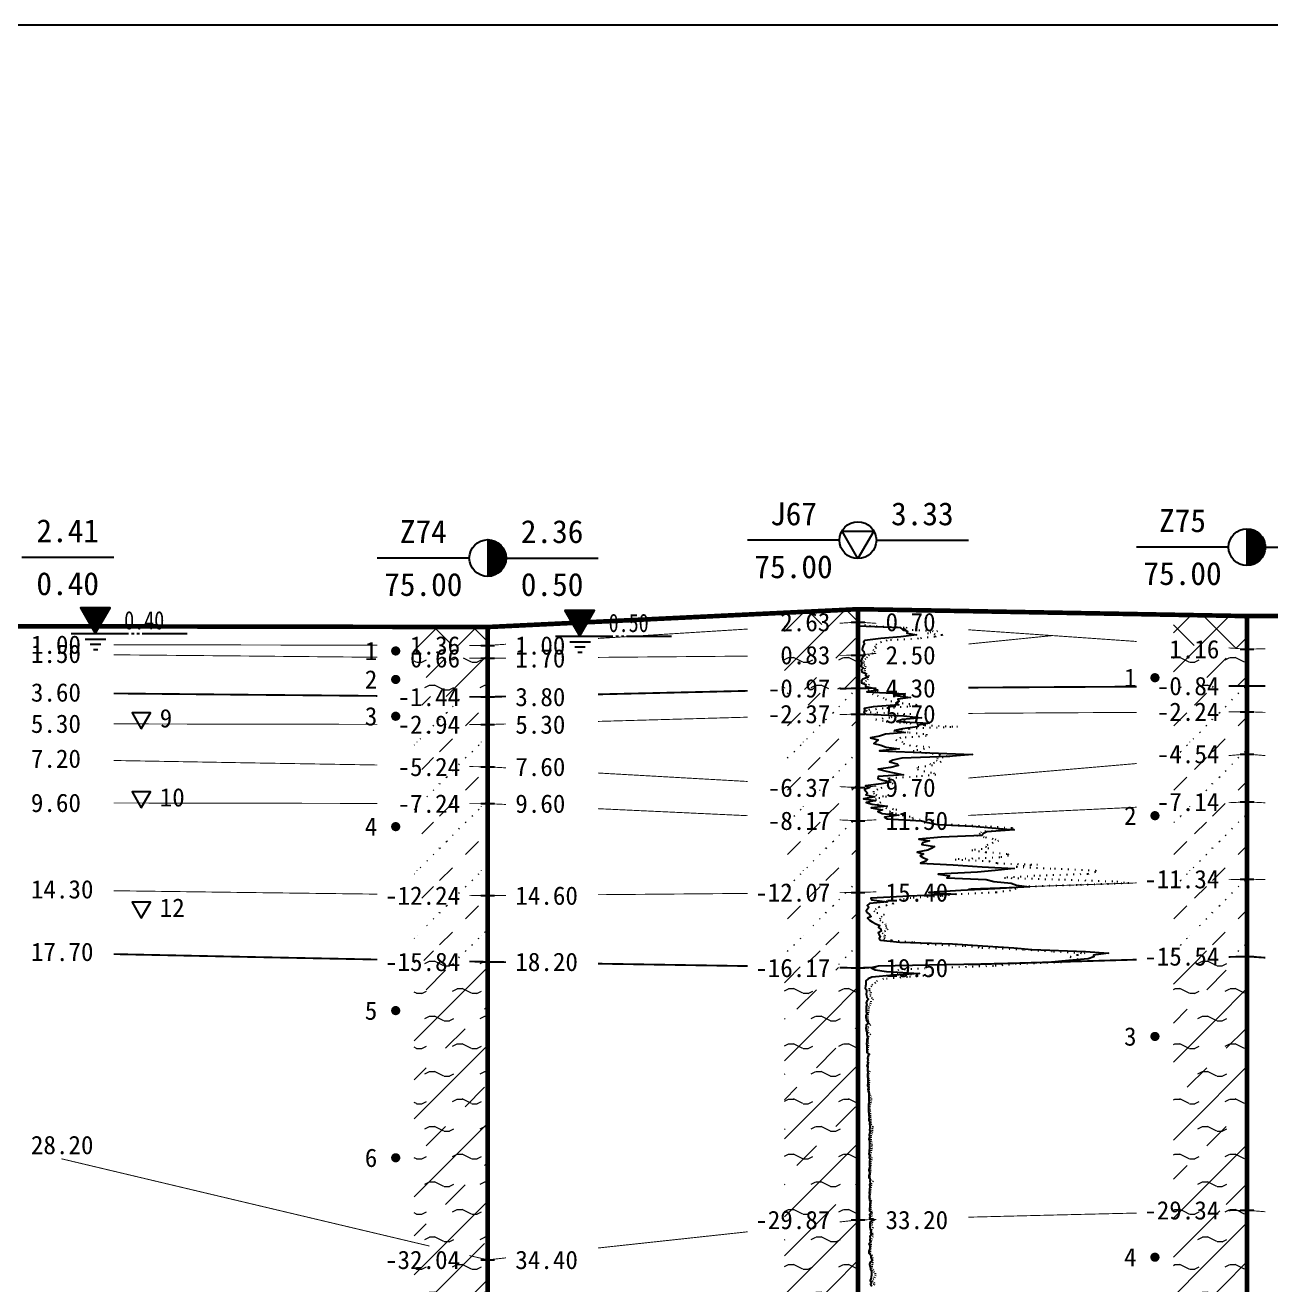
# Model space of a CAD drawing. Extents: x -37 to 3540, y -1485 to 297.
# Drawn here: x 1951.6 to 2087, y -448.9 to -312 of the extents above; entities that cross this region are included whole.
import ezdxf
from ezdxf.enums import TextEntityAlignment as Align

# ---------------------------------------------------------------- set-up
doc = ezdxf.new("R2010")
doc.units = 0
doc.linetypes.add('DOT', pattern=[6.35, 0, -6.35])
doc.layers.get('0').update_dxf_attribs({"linetype": 'CONTINUOUS'})
for name, color, linetype in [('CURVE', 200, 'CONTINUOUS'), ('FRAME', 7, 'CONTINUOUS'), ('HOLE', 41, 'CONTINUOUS'), ('SAMPLE', 1, 'CONTINUOUS'), ('STRATUM', 241, 'CONTINUOUS')]:
    doc.layers.add(name, color=color, linetype=linetype)
doc.layers.add('HATCH', color=7, linetype='CONTINUOUS', lineweight=13)
doc.styles.add('ST', font='')
doc.styles.get('ST').set_extended_font_data('SimSun')
pattern_1 = [(45, (1618.6395, -594), (-2.12132, 2.12132), [10, 0]), (135, (1618.6395, -594), (-2.12132, -2.12132), [10, 0])]
pattern_2 = [(45, (1618.6395, -594), (-4.24264, 4.24264), [10, 0]), (45, (1619.7005, -597.182), (-2.12132, 6.36396), [3, -3])]
pattern_3 = [(45, (1618.6395, -594), (-4.24264, 4.24264), [10, 0]), (45, (1619.7005, -597.182), (-2.12132, 6.36396), [3, -3]), (26.565, (1619.7136, -594.2536), (5.999823, 5.999812), [0.567, -12.849]), (0, (1619.1466, -594.2536), (0, 6), [0.567, -5.433]), (26.565, (1617.0582, -594), (5.999823, 5.999812), [0.567, -12.849]), (0, (1617.5653, -593.7464), (0, 6), [0.567, -5.433]), (153.435, (1619.1466, -594.2536), (-5.999818, -5e-06), [1.134, -12.2826]), (26.565, (1622.7136, -591.2536), (5.999823, 5.999812), [0.567, -12.849]), (0, (1622.1466, -591.2536), (0, 6), [0.567, -5.433]), (26.565, (1620.0582, -591), (5.999823, 5.999812), [0.567, -12.849]), (0, (1620.5653, -590.7464), (0, 6), [0.567, -5.433]), (153.435, (1622.1466, -591.2536), (-5.999818, -5e-06), [1.134, -12.2826])]
pattern_4 = [(45, (1618.6395, -594), (-7e-07, 6.99998), [1.97196, -7.927535]), (45, (1621.4523, -591.171), (-7e-07, 6.99998), [1.99367, -7.90583]), (45, (1623.707, -588.918), (-7e-07, 6.99998), [1.81361, -8.08588]), (26.56505, (1618.6395, -590.5), (7, 7), [0.0965, -15.55598]), (36.8699, (1619.3395, -589.8), (7, 7), [0.19775, -34.80225]), (315, (1622.1395, -587.024), (6.99998, 1e-06), [0.03305, -9.86644]), (26.56505, (1622.1395, -594), (7, 7), [0.14475, -15.50773]), (26.56505, (1622.8395, -593.3), (7, 7), [0.10528, -15.5472]), (90, (1623.1895, -592.95), (-7, -5e-07), [0.02877, -6.97123]), (26.56505, (1623.5395, -592.6), (7, 7), [0.09101, -31.21394]), (36.8699, (1624.2395, -591.9), (7, 7), [0.11069, -34.88931]), (45, (1624.9395, -591.2), (-2e-07, 6.99998), [0.10911, -9.79038]), (315, (1625.5536, -590.452), (6.99998, 1e-06), [0.03305, -9.86644]), (36.8699, (1620.0395, -589.1), (7, 7), [0.10224, -34.89776]), (53.1301, (1620.7395, -588.4), (13.9999998, 21), [0.13438, -34.86562]), (53.1301, (1621.4395, -587.7), (13.9999998, 21), [0.12625, -34.87375])]
pattern_5 = [(45, (1618.6395, -594), (-2.12132, 2.12132), [10, 0]), (26.565, (1619.7136, -594.2536), (5.999823, 5.999812), [0.567, -12.849]), (0, (1619.1466, -594.2536), (0, 6), [0.567, -5.433]), (26.565, (1617.0582, -594), (5.999823, 5.999812), [0.567, -12.849]), (0, (1617.5653, -593.7464), (0, 6), [0.567, -5.433]), (153.435, (1619.1466, -594.2536), (-5.999818, -5e-06), [1.134, -12.2826]), (26.565, (1622.7136, -591.2536), (5.999823, 5.999812), [0.567, -12.849]), (0, (1622.1466, -591.2536), (0, 6), [0.567, -5.433]), (26.565, (1620.0582, -591), (5.999823, 5.999812), [0.567, -12.849]), (0, (1620.5653, -590.7464), (0, 6), [0.567, -5.433]), (153.435, (1622.1466, -591.2536), (-5.999818, -5e-06), [1.134, -12.2826])]

# ---------------------------------------------------------------- blocks, each defined once
blk = doc.blocks.new('H_sam_hole')
blk.add_line((0, 2), (0, -2))
at = {"const_width": 2}
blk.add_lwpolyline([(0, -1, 0.414214), (1, 0, 0.414214), (0, 1, 1)], format="xyb", dxfattribs=at)
blk.add_circle((0, 0), 2)
blk = doc.blocks.new('H_cpt_hole')
for p, q in [((-1.73, 1), (1.73, 1)), ((0, -2), (-1.73, 1)), ((1.73, 1), (0, -2))]:
    blk.add_line(p, q)
blk.add_circle((0, 0), 2)
blk = doc.blocks.new('SampleSoilUndisturbed')
at = {"const_width": 0.5}
blk.add_lwpolyline([(-0.25, 0, 1), (0.25, 0, 1)], format="xyb", close=True, dxfattribs=at)
blk = doc.blocks.new('TrigonHollow')
blk.add_lwpolyline([(0, -1.15), (1, 0.58), (-1, 0.58)], close=True)
blk = doc.blocks.new('Gwl')
blk.add_lwpolyline([(0, 0, 0, 3.22, 0), (0, 2.79, 3.22, 3.22, 0)], format="xyseb")
blk.add_lwpolyline([(0, 0), (1.61, 2.79), (-1.61, 2.79)], close=True)
for points in [[(-2.63, 0), (3.61, 0)], [(3.93, 0), (4.21, 0)], [(4.53, 0), (4.8, 0)], [(5.09, 0), (9.99, 0)], [(-1.09, -0.61), (1.16, -0.61)], [(-0.54, -1.14), (0.61, -1.14)], [(-0.19, -1.74), (0.26, -1.74)]]:
    blk.add_lwpolyline(points)
at = {"style": 'ST', "width": 0.8}
blk.add_attdef('*GWL', (3.14, 0.45), '', height=2, dxfattribs=at)

msp = doc.modelspace()

# ---------------------------------------------------------------- hatches: boundary and pattern name
at = {"layer": 'HATCH'}
h = msp.add_hatch(dxfattribs=at)
h.set_pattern_fill('STT', color=50, style=0)
h.set_pattern_definition(pattern_1)
h.paths.add_polyline_path([(2042.12, -375.49), (2034.12, -375.88), (2034.12, -377.4), (2042.12, -376.89)])
h.paths.add_polyline_path([(2032.91, -378.38), (2039.6, -378.38), (2039.6, -375.45), (2032.91, -375.45)], flags=9)
h = msp.add_hatch(dxfattribs=at)
h.set_pattern_fill('FZNT', color=32, style=0)
h.set_pattern_definition(pattern_2)
h.paths.add_polyline_path([(2042.12, -376.89), (2034.12, -377.4), (2034.12, -380.56), (2042.12, -380.49)])
h.paths.add_polyline_path([(2032.91, -381.98), (2039.6, -381.98), (2039.6, -379.05), (2032.91, -379.05)], flags=9)
h.paths.add_polyline_path([(2032.91, -378.38), (2039.6, -378.38), (2039.6, -375.45), (2032.91, -375.45)], flags=9)
h = msp.add_hatch(dxfattribs=at)
h.set_pattern_fill('STT', color=50, style=0)
h.set_pattern_definition(pattern_1)
h.paths.add_polyline_path([(2084.4, -376.24), (2076.4, -376.09), (2076.4, -379.28), (2084.4, -379.84)])
h.paths.add_polyline_path([(2075.19, -381.32), (2081.89, -381.32), (2081.89, -378.39), (2075.19, -378.39)], flags=9)
h = msp.add_hatch(dxfattribs=at)
h.set_pattern_fill('STT', color=50, style=0)
h.set_pattern_definition(pattern_1)
h.paths.add_polyline_path([(2001.88, -377.43), (1993.88, -377.42), (1993.88, -379.42), (2001.88, -379.43)])
h.paths.add_polyline_path([(1992.67, -380.92), (1999.37, -380.92), (1999.37, -377.99), (1992.67, -377.99)], flags=9)
h = msp.add_hatch(dxfattribs=at)
h.set_pattern_fill('FZNT', color=32, style=0)
h.set_pattern_definition(pattern_2)
h.paths.add_polyline_path([(2001.88, -379.43), (1993.88, -379.42), (1993.88, -380.76), (2001.88, -380.83)])
h.paths.add_polyline_path([(1992.67, -382.32), (1999.37, -382.32), (1999.37, -379.39), (1992.67, -379.39)], flags=9)
h.paths.add_polyline_path([(1992.67, -380.92), (1999.37, -380.92), (1999.37, -377.99), (1992.67, -377.99)], flags=9)
h = msp.add_hatch(dxfattribs=at)
h.set_pattern_fill('YNFNT', color=251, style=0)
h.set_pattern_definition(pattern_3)
h.paths.add_polyline_path([(2042.12, -380.49), (2034.12, -380.56), (2034.12, -384.28), (2042.12, -384.09)])
h.paths.add_polyline_path([(2031.48, -385.58), (2039.6, -385.58), (2039.6, -382.65), (2031.48, -382.65)], flags=9)
h.paths.add_polyline_path([(2032.91, -381.98), (2039.6, -381.98), (2039.6, -379.05), (2032.91, -379.05)], flags=9)
h = msp.add_hatch(dxfattribs=at)
h.set_pattern_fill('YNFNT', color=251, style=0)
h.set_pattern_definition(pattern_3)
h.paths.add_polyline_path([(2084.4, -379.84), (2076.4, -379.28), (2076.4, -383.88), (2084.4, -383.84)])
h.paths.add_polyline_path([(2073.76, -385.32), (2081.89, -385.32), (2081.89, -382.39), (2073.76, -382.39)], flags=9)
h.paths.add_polyline_path([(2075.19, -381.32), (2081.89, -381.32), (2081.89, -378.39), (2075.19, -378.39)], flags=9)
h = msp.add_hatch(dxfattribs=at)
h.set_pattern_fill('YNFNT', color=251, style=0)
h.set_pattern_definition(pattern_3)
h.paths.add_polyline_path([(2001.88, -380.83), (1993.88, -380.76), (1993.88, -384.96), (2001.88, -385.03)])
h.paths.add_polyline_path([(1991.25, -386.52), (1999.37, -386.52), (1999.37, -383.6), (1991.25, -383.6)], flags=9)
h.paths.add_polyline_path([(1992.67, -382.32), (1999.37, -382.32), (1999.37, -379.39), (1992.67, -379.39)], flags=9)
h = msp.add_hatch(dxfattribs=at)
h.set_pattern_fill('SZFT', color=52, style=0)
h.set_pattern_definition(pattern_4)
h.paths.add_polyline_path([(2042.12, -384.09), (2034.12, -384.28), (2034.12, -387.12), (2042.12, -386.89)])
h.paths.add_polyline_path([(2031.48, -388.38), (2039.6, -388.38), (2039.6, -385.45), (2031.48, -385.45)], flags=9)
h.paths.add_polyline_path([(2031.48, -385.58), (2039.6, -385.58), (2039.6, -382.65), (2031.48, -382.65)], flags=9)
h = msp.add_hatch(dxfattribs=at)
h.set_pattern_fill('SZFT', color=52, style=0)
h.set_pattern_definition(pattern_4)
h.paths.add_polyline_path([(2084.4, -383.84), (2076.4, -383.88), (2076.4, -386.68), (2084.4, -386.64)])
h.paths.add_polyline_path([(2073.76, -388.12), (2081.88, -388.12), (2081.88, -385.22), (2073.76, -385.22)], flags=9)
h.paths.add_polyline_path([(2073.76, -385.32), (2081.89, -385.32), (2081.89, -382.39), (2073.76, -382.39)], flags=9)
h = msp.add_hatch(dxfattribs=at)
h.set_pattern_fill('SZFT', color=52, style=0)
h.set_pattern_definition(pattern_4)
h.paths.add_polyline_path([(2001.88, -385.03), (1993.88, -384.96), (1993.88, -388.02), (2001.88, -388.03)])
h.paths.add_polyline_path([(1991.24, -389.52), (1999.37, -389.52), (1999.37, -386.59), (1991.24, -386.59)], flags=9)
h.paths.add_polyline_path([(1991.25, -386.52), (1999.37, -386.52), (1999.37, -383.6), (1991.25, -383.6)], flags=9)
h = msp.add_hatch(dxfattribs=at)
h.set_pattern_fill('SZFT', color=52, style=0)
h.set_pattern_definition(pattern_4)
h.paths.add_polyline_path([(2042.12, -386.89), (2034.12, -387.12), (2034.12, -394.44), (2042.12, -394.89)])
h.paths.add_polyline_path([(2031.48, -396.38), (2039.6, -396.38), (2039.6, -393.45), (2031.48, -393.45)], flags=9)
h.paths.add_polyline_path([(2031.48, -388.38), (2039.6, -388.38), (2039.6, -385.45), (2031.48, -385.45)], flags=9)
h = msp.add_hatch(dxfattribs=at)
h.set_pattern_fill('SZFT', color=52, style=0)
h.set_pattern_definition(pattern_4)
h.paths.add_polyline_path([(2084.4, -386.64), (2076.4, -386.68), (2076.4, -391.93), (2084.4, -391.24)])
h.paths.add_polyline_path([(2073.76, -392.72), (2081.88, -392.72), (2081.88, -389.82), (2073.76, -389.82)], flags=9)
h.paths.add_polyline_path([(2073.76, -388.12), (2081.88, -388.12), (2081.88, -385.22), (2073.76, -385.22)], flags=9)
h = msp.add_hatch(dxfattribs=at)
h.set_pattern_fill('SZFT', color=52, style=0)
h.set_pattern_definition(pattern_4)
h.paths.add_polyline_path([(2001.88, -388.03), (1993.88, -388.02), (1993.88, -392.49), (2001.88, -392.63)])
h.paths.add_polyline_path([(1991.25, -394.11), (1999.37, -394.11), (1999.37, -391.21), (1991.25, -391.21)], flags=9)
h.paths.add_polyline_path([(1991.24, -389.52), (1999.37, -389.52), (1999.37, -386.59), (1991.24, -386.59)], flags=9)
h = msp.add_hatch(dxfattribs=at)
h.set_pattern_fill('SZFT', color=52, style=0)
h.set_pattern_definition(pattern_4)
h.paths.add_polyline_path([(2084.4, -391.24), (2076.4, -391.93), (2076.4, -396.82), (2084.4, -396.44)])
h.paths.add_polyline_path([(2073.76, -397.92), (2081.88, -397.92), (2081.88, -395.01), (2073.76, -395.01)], flags=9)
h.paths.add_polyline_path([(2073.76, -392.72), (2081.88, -392.72), (2081.88, -389.82), (2073.76, -389.82)], flags=9)
h = msp.add_hatch(dxfattribs=at)
h.set_pattern_fill('SZFT', color=52, style=0)
h.set_pattern_definition(pattern_4)
h.paths.add_polyline_path([(2001.88, -392.63), (1993.88, -392.49), (1993.88, -396.62), (2001.88, -396.63)])
h.paths.add_polyline_path([(1991.25, -398.11), (1999.37, -398.11), (1999.37, -395.21), (1991.25, -395.21)], flags=9)
h.paths.add_polyline_path([(1991.25, -394.11), (1999.37, -394.11), (1999.37, -391.21), (1991.25, -391.21)], flags=9)
h = msp.add_hatch(dxfattribs=at)
h.set_pattern_fill('SZFT', color=52, style=0)
h.set_pattern_definition(pattern_4)
h.paths.add_polyline_path([(2042.12, -394.89), (2034.12, -394.44), (2034.12, -398.12), (2042.12, -398.49)])
h.paths.add_polyline_path([(2031.48, -399.98), (2039.6, -399.98), (2039.6, -397.05), (2031.48, -397.05)], flags=9)
h.paths.add_polyline_path([(2031.48, -396.38), (2039.6, -396.38), (2039.6, -393.45), (2031.48, -393.45)], flags=9)
h = msp.add_hatch(dxfattribs=at)
h.set_pattern_fill('SZFT', color=52, style=0)
h.set_pattern_definition(pattern_4)
h.paths.add_polyline_path([(2001.88, -396.63), (1993.88, -396.62), (1993.88, -406.53), (2001.88, -406.63)])
h.paths.add_polyline_path([(1989.82, -408.12), (1999.37, -408.12), (1999.37, -405.2), (1989.82, -405.2)], flags=9)
h.paths.add_polyline_path([(1991.25, -398.11), (1999.37, -398.11), (1999.37, -395.21), (1991.25, -395.21)], flags=9)
h = msp.add_hatch(dxfattribs=at)
h.set_pattern_fill('SZFT', color=52, style=0)
h.set_pattern_definition(pattern_4)
h.paths.add_polyline_path([(2084.4, -396.44), (2076.4, -396.82), (2076.4, -405.11), (2084.4, -404.84)])
h.paths.add_polyline_path([(2072.33, -406.32), (2081.89, -406.32), (2081.89, -403.39), (2072.33, -403.39)], flags=9)
h.paths.add_polyline_path([(2073.76, -397.92), (2081.88, -397.92), (2081.88, -395.01), (2073.76, -395.01)], flags=9)
h = msp.add_hatch(dxfattribs=at)
h.set_pattern_fill('SZFT', color=52, style=0)
h.set_pattern_definition(pattern_4)
h.paths.add_polyline_path([(2042.12, -398.49), (2034.12, -398.12), (2034.12, -406.36), (2042.12, -406.29)])
h.paths.add_polyline_path([(2030.05, -407.78), (2039.6, -407.78), (2039.6, -404.85), (2030.05, -404.85)], flags=9)
h.paths.add_polyline_path([(2031.48, -399.98), (2039.6, -399.98), (2039.6, -397.05), (2031.48, -397.05)], flags=9)
h = msp.add_hatch(dxfattribs=at)
h.set_pattern_fill('SZFT', color=52, style=0)
h.set_pattern_definition(pattern_4)
h.paths.add_polyline_path([(2084.4, -404.84), (2076.4, -405.11), (2076.4, -413.47), (2084.4, -413.24)])
h.paths.add_polyline_path([(2072.33, -414.72), (2081.88, -414.72), (2081.88, -411.81), (2072.33, -411.81)], flags=9)
h.paths.add_polyline_path([(2072.33, -406.32), (2081.89, -406.32), (2081.89, -403.39), (2072.33, -403.39)], flags=9)
h = msp.add_hatch(dxfattribs=at)
h.set_pattern_fill('SZFT', color=52, style=0)
h.set_pattern_definition(pattern_4)
h.paths.add_polyline_path([(2001.88, -406.63), (1993.88, -406.53), (1993.88, -413.66), (2001.88, -413.83)])
h.paths.add_polyline_path([(1989.81, -415.32), (1999.37, -415.32), (1999.37, -412.39), (1989.81, -412.39)], flags=9)
h.paths.add_polyline_path([(1989.82, -408.12), (1999.37, -408.12), (1999.37, -405.2), (1989.82, -405.2)], flags=9)
h = msp.add_hatch(dxfattribs=at)
h.set_pattern_fill('SZFT', color=52, style=0)
h.set_pattern_definition(pattern_4)
h.paths.add_polyline_path([(2042.12, -406.29), (2034.12, -406.36), (2034.12, -414.36), (2042.12, -414.49)])
h.paths.add_polyline_path([(2030.05, -415.98), (2039.6, -415.98), (2039.6, -413.05), (2030.05, -413.05)], flags=9)
h.paths.add_polyline_path([(2030.05, -407.78), (2039.6, -407.78), (2039.6, -404.85), (2030.05, -404.85)], flags=9)
h = msp.add_hatch(dxfattribs=at)
h.set_pattern_fill('YNFNT', color=251, style=0)
h.set_pattern_definition(pattern_3)
h.paths.add_polyline_path([(2084.4, -413.24), (2076.4, -413.47), (2076.4, -441.04), (2084.4, -440.84)])
h.paths.add_polyline_path([(2072.33, -442.32), (2081.89, -442.32), (2081.89, -439.39), (2072.33, -439.39)], flags=9)
h.paths.add_polyline_path([(2072.33, -414.72), (2081.88, -414.72), (2081.88, -411.81), (2072.33, -411.81)], flags=9)
h = msp.add_hatch(dxfattribs=at)
h.set_pattern_fill('YNFNT', color=251, style=0)
h.set_pattern_definition(pattern_3)
h.paths.add_polyline_path([(2001.88, -413.83), (1993.88, -413.66), (1993.88, -444.33), (2001.88, -446.23)])
h.paths.add_polyline_path([(1989.81, -447.72), (1999.37, -447.72), (1999.37, -444.79), (1989.81, -444.79)], flags=9)
h.paths.add_polyline_path([(1989.81, -415.32), (1999.37, -415.32), (1999.37, -412.39), (1989.81, -412.39)], flags=9)
h = msp.add_hatch(dxfattribs=at)
h.set_pattern_fill('YNFNT', color=251, style=0)
h.set_pattern_definition(pattern_3)
h.paths.add_polyline_path([(2042.12, -414.49), (2034.12, -414.36), (2034.12, -442.75), (2042.12, -441.89)])
h.paths.add_polyline_path([(2030.05, -443.38), (2039.6, -443.38), (2039.6, -440.45), (2030.05, -440.45)], flags=9)
h.paths.add_polyline_path([(2030.05, -415.98), (2039.6, -415.98), (2039.6, -413.05), (2030.05, -413.05)], flags=9)
h = msp.add_hatch(dxfattribs=at)
h.set_pattern_fill('YNNT', color=251, style=0)
h.set_pattern_definition(pattern_5)
h.paths.add_polyline_path([(2084.4, -440.84), (2076.4, -441.04), (2076.4, -453.99), (2084.4, -453.64)])
h.paths.add_polyline_path([(2072.33, -456.32), (2081.89, -456.32), (2081.89, -453.39), (2072.33, -453.39)], flags=9)
h.paths.add_polyline_path([(2072.33, -455.12), (2081.89, -455.12), (2081.89, -452.19), (2072.33, -452.19)], flags=9)
h.paths.add_polyline_path([(2072.33, -442.32), (2081.89, -442.32), (2081.89, -439.39), (2072.33, -439.39)], flags=9)
h = msp.add_hatch(dxfattribs=at)
h.set_pattern_fill('YNNT', color=251, style=0)
h.set_pattern_definition(pattern_5)
h.paths.add_polyline_path([(2042.12, -441.89), (2034.12, -442.75), (2034.12, -454.8), (2042.12, -455.49)])
h.paths.add_polyline_path([(2030.05, -456.98), (2039.6, -456.98), (2039.6, -454.05), (2030.05, -454.05)], flags=9)
h.paths.add_polyline_path([(2030.05, -443.38), (2039.6, -443.38), (2039.6, -440.45), (2030.05, -440.45)], flags=9)
h = msp.add_hatch(dxfattribs=at)
h.set_pattern_fill('YNNT', color=251, style=0)
h.set_pattern_definition(pattern_5)
h.paths.add_polyline_path([(2001.88, -446.23), (1993.88, -444.33), (1993.88, -451.89), (2001.88, -452.03)])
h.paths.add_polyline_path([(1989.81, -453.52), (1999.37, -453.52), (1999.37, -450.59), (1989.81, -450.59)], flags=9)
h.paths.add_polyline_path([(1989.81, -447.72), (1999.37, -447.72), (1999.37, -444.79), (1989.81, -444.79)], flags=9)

# ---------------------------------------------------------------- linework, layer by layer
at = {"layer": 'CURVE', "color": 30, "linetype": 'Continuous'}
msp.add_lwpolyline([(2042.12, -375.89), (2042.12, -376.09), (2042.12, -376.29), (2042.12, -376.49), (2042.12, -376.69), (2042.12, -376.89), (2042.12, -377.09), (2042.12, -377.29), (2046.7, -377.49), (2046.97, -377.69), (2047.49, -377.89), (2047.42, -378.09), (2048.5, -378.29), (2046.78, -378.49), (2044.61, -378.69), (2042.88, -378.89), (2042.74, -379.09), (2042.82, -379.29), (2042.68, -379.49), (2042.61, -379.69), (2042.57, -379.89), (2042.75, -380.09), (2042.8, -380.29), (2042.85, -380.49), (2042.63, -380.69), (2042.53, -380.89), (2042.46, -381.09), (2042.49, -381.29), (2042.49, -381.49), (2042.45, -381.69), (2042.67, -381.89), (2042.49, -382.09), (2042.53, -382.29), (2042.97, -382.49), (2042.95, -382.69), (2043.22, -382.89), (2042.65, -383.09), (2042.52, -383.29), (2042.52, -383.49), (2042.97, -383.69), (2042.94, -383.89), (2043.8, -384.09), (2044.28, -384.29), (2043.08, -384.49), (2047.26, -384.69), (2046.14, -384.89), (2047.82, -385.09), (2046.45, -385.29), (2046.59, -385.49), (2046.23, -385.69), (2046.57, -385.89), (2043.79, -386.09), (2042.8, -386.29), (2042.88, -386.49), (2042.76, -386.69), (2042.98, -386.89), (2047.09, -387.09), (2049.02, -387.29), (2046.96, -387.49), (2046.33, -387.69), (2049.87, -387.89), (2048.7, -388.09), (2048.58, -388.29), (2046.96, -388.49), (2046.1, -388.69), (2047.25, -388.89), (2045.12, -389.09), (2044.46, -389.29), (2043.5, -389.49), (2044.31, -389.69), (2044.09, -389.89), (2043.85, -390.09), (2044.6, -390.29), (2045.18, -390.49), (2046.6, -390.69), (2044.45, -390.89), (2049.95, -391.09), (2054.56, -391.29), (2051.95, -391.49), (2046.88, -391.69), (2045.91, -391.89), (2045.56, -392.09), (2046.4, -392.29), (2046.53, -392.49), (2045.69, -392.69), (2044.31, -392.89), (2045.19, -393.09), (2046.07, -393.29), (2047.08, -393.49), (2044.32, -393.69), (2044.29, -393.89), (2044.84, -394.09), (2045.69, -394.29), (2044.66, -394.49), (2042.94, -394.69), (2043.41, -394.89), (2042.82, -395.09), (2042.97, -395.29), (2043.15, -395.49), (2042.97, -395.69), (2043.94, -395.89), (2042.72, -396.09), (2044.05, -396.29), (2043.03, -396.49), (2043.68, -396.69), (2045.31, -396.89), (2043.55, -397.09), (2044.79, -397.29), (2044.27, -397.49), (2044.74, -397.69), (2046.56, -397.89), (2045, -398.09), (2045.28, -398.29), (2049.02, -398.49), (2049.73, -398.69), (2050.78, -398.89), (2054.53, -399.09), (2057.11, -399.29), (2059.1, -399.49), (2056.12, -399.69), (2055.75, -399.89), (2055.59, -400.09), (2051.16, -400.29), (2048.74, -400.49), (2049.88, -400.69), (2049.14, -400.89), (2049.06, -401.09), (2050.44, -401.29), (2050.07, -401.49), (2049.71, -401.69), (2048.57, -401.89), (2049.26, -402.09), (2048.88, -402.29), (2049.18, -402.49), (2049.69, -402.69), (2049.5, -402.89), (2048.91, -403.09), (2052.48, -403.29), (2055.62, -403.49), (2059.11, -403.69), (2057.03, -403.89), (2055.11, -404.09), (2050.83, -404.29), (2052.08, -404.49), (2051.79, -404.69), (2056.04, -404.89), (2056.9, -405.09), (2058.76, -405.29), (2059.36, -405.49), (2060.78, -405.69), (2056.98, -405.89), (2053.3, -406.09), (2049.81, -406.29), (2052.79, -406.49), (2047.7, -406.69), (2043.51, -406.89), (2043.6, -407.09), (2045.34, -407.29), (2043.36, -407.49), (2043.11, -407.69), (2043.29, -407.89), (2043.17, -408.09), (2043, -408.29), (2043.17, -408.49), (2043.37, -408.69), (2043.55, -408.89), (2043.15, -409.09), (2043.39, -409.29), (2043.68, -409.49), (2044.05, -409.69), (2044.49, -409.89), (2044.34, -410.09), (2044.6, -410.29), (2044.66, -410.49), (2044.33, -410.69), (2044.44, -410.89), (2044.56, -411.09), (2044.41, -411.29), (2044.57, -411.49), (2046.66, -411.69), (2052.41, -411.89), (2055.64, -412.09), (2059.06, -412.29), (2061.01, -412.49), (2066.86, -412.69), (2069.34, -412.89), (2067.71, -413.09), (2067.77, -413.29), (2067.15, -413.49), (2065.04, -413.69), (2062.8, -413.89), (2055.48, -414.09), (2044.31, -414.29), (2043.57, -414.49), (2044, -414.69), (2045.24, -414.89), (2048.8, -415.09), (2045.99, -415.29), (2043.64, -415.49), (2043.22, -415.69), (2042.98, -415.89), (2042.97, -416.09), (2042.97, -416.29), (2042.94, -416.49), (2042.92, -416.69), (2043.04, -416.89), (2043.05, -417.09), (2043, -417.29), (2043.04, -417.49), (2043.07, -417.69), (2043.28, -417.89), (2043.07, -418.09), (2043.03, -418.29), (2043.07, -418.49), (2043.03, -418.69), (2043.01, -418.89), (2043.01, -419.09), (2043, -419.29), (2043.13, -419.49), (2042.98, -419.69), (2042.99, -419.89), (2043.03, -420.09), (2043.11, -420.29), (2043.28, -420.49), (2043, -420.69), (2043.03, -420.89), (2042.97, -421.09), (2043.02, -421.29), (2043.08, -421.49), (2043.1, -421.69), (2043.13, -421.89), (2043.16, -422.09), (2043.1, -422.29), (2043.08, -422.49), (2043.05, -422.69), (2043.1, -422.89), (2043.07, -423.09), (2043.07, -423.29), (2043.08, -423.49), (2043.09, -423.69), (2043.36, -423.89), (2043.21, -424.09), (2043.17, -424.29), (2043.18, -424.49), (2043.17, -424.69), (2043.2, -424.89), (2043.08, -425.09), (2043.2, -425.29), (2043.14, -425.49), (2043.17, -425.69), (2043.18, -425.89), (2043.16, -426.09), (2043.15, -426.29), (2043.21, -426.49), (2043.2, -426.69), (2043.19, -426.89), (2043.2, -427.09), (2043.17, -427.29), (2043.29, -427.49), (2043.2, -427.69), (2043.23, -427.89), (2043.29, -428.09), (2043.32, -428.29), (2043.31, -428.49), (2043.3, -428.69), (2043.31, -428.89), (2043.35, -429.09), (2043.27, -429.29), (2043.26, -429.49), (2043.28, -429.69), (2043.28, -429.89), (2043.28, -430.09), (2043.32, -430.29), (2043.32, -430.49), (2043.34, -430.69), (2043.32, -430.89), (2043.32, -431.09), (2043.4, -431.29), (2043.38, -431.49), (2043.41, -431.69), (2043.41, -431.89), (2043.39, -432.09), (2043.45, -432.29), (2043.38, -432.49), (2043.35, -432.69), (2043.36, -432.89), (2043.32, -433.09), (2043.39, -433.29), (2043.39, -433.49), (2043.39, -433.69), (2043.38, -433.89), (2043.36, -434.09), (2043.34, -434.29), (2043.34, -434.49), (2043.32, -434.69), (2043.39, -434.89), (2043.35, -435.09), (2043.42, -435.29), (2043.36, -435.49), (2043.39, -435.69), (2043.37, -435.89), (2043.41, -436.09), (2043.35, -436.29), (2043.32, -436.49), (2043.36, -436.69), (2043.39, -436.89), (2043.32, -437.09), (2043.32, -437.29), (2043.48, -437.49), (2043.42, -437.69), (2043.43, -437.89), (2043.36, -438.09), (2043.41, -438.29), (2043.36, -438.49), (2043.38, -438.69), (2043.33, -438.89), (2043.36, -439.09), (2043.35, -439.29), (2043.35, -439.49), (2043.36, -439.69), (2043.44, -439.89), (2043.4, -440.09), (2043.4, -440.29), (2043.42, -440.49), (2043.39, -440.69), (2043.38, -440.89), (2043.58, -441.09), (2043.39, -441.29), (2043.44, -441.49), (2043.36, -441.69), (2043.93, -441.89), (2043.44, -442.09), (2043.42, -442.29), (2043.4, -442.49), (2043.42, -442.69), (2043.46, -442.89), (2043.55, -443.09), (2043.49, -443.29), (2043.61, -443.49), (2043.4, -443.69), (2043.44, -443.89), (2043.42, -444.09), (2043.47, -444.29), (2043.32, -444.49), (2043.41, -444.69), (2043.4, -444.89), (2043.39, -445.09), (2043.32, -445.29), (2043.32, -445.49), (2043.49, -445.69), (2043.51, -445.89), (2043.54, -446.09), (2043.65, -446.29), (2043.46, -446.49), (2043.37, -446.69), (2043.42, -446.89), (2043.49, -447.09), (2043.5, -447.29), (2043.61, -447.49), (2043.6, -447.69), (2043.59, -447.89), (2043.57, -448.09), (2043.53, -448.29), (2043.46, -448.49), (2043.6, -448.69), (2043.49, -448.89), (2043.62, -449.09)], dxfattribs=at)
at = {"layer": 'CURVE', "color": 100, "linetype": 'DOT', "ltscale": 0.1}
msp.add_lwpolyline([(2042.12, -375.89), (2042.12, -376.09), (2042.12, -376.29), (2042.12, -376.49), (2042.12, -376.69), (2042.12, -376.89), (2042.12, -377.09), (2043.37, -377.29), (2047.44, -377.49), (2047.27, -377.69), (2050.78, -377.89), (2049.68, -378.09), (2051.34, -378.29), (2050.48, -378.49), (2048.69, -378.69), (2045.3, -378.89), (2044.67, -379.09), (2044.13, -379.29), (2043.93, -379.49), (2044.12, -379.69), (2043.72, -379.89), (2043.97, -380.09), (2043.76, -380.29), (2043.33, -380.49), (2043.12, -380.69), (2042.93, -380.89), (2042.75, -381.09), (2042.73, -381.29), (2042.75, -381.49), (2042.94, -381.69), (2042.87, -381.89), (2042.87, -382.09), (2042.81, -382.29), (2043, -382.49), (2043.33, -382.69), (2043.16, -382.89), (2043.21, -383.09), (2043.02, -383.29), (2042.74, -383.49), (2043.33, -383.69), (2043.17, -383.89), (2043.21, -384.09), (2043.23, -384.29), (2044.31, -384.49), (2043.69, -384.69), (2044.23, -384.89), (2044.85, -385.09), (2045.12, -385.29), (2045.7, -385.49), (2046.92, -385.69), (2048.54, -385.89), (2047.55, -386.09), (2044.86, -386.29), (2043.03, -386.49), (2043.45, -386.69), (2047.86, -386.89), (2046.53, -387.09), (2045.59, -387.29), (2044.05, -387.49), (2045.18, -387.69), (2047.8, -387.89), (2049.39, -388.09), (2052.95, -388.29), (2047.67, -388.49), (2046.03, -388.69), (2047.71, -388.89), (2049.56, -389.09), (2049.55, -389.29), (2046.77, -389.49), (2046.24, -389.69), (2046.9, -389.89), (2047.08, -390.09), (2047.73, -390.29), (2049.91, -390.49), (2049.35, -390.69), (2048.12, -390.89), (2049.46, -391.09), (2051.01, -391.29), (2052.1, -391.49), (2050.78, -391.69), (2050.65, -391.89), (2051.16, -392.09), (2049.94, -392.29), (2050.21, -392.49), (2048.56, -392.69), (2048.6, -392.89), (2049.28, -393.09), (2050.33, -393.29), (2050.59, -393.49), (2048.54, -393.69), (2045.46, -393.89), (2045.12, -394.09), (2045.11, -394.29), (2046.2, -394.49), (2045.39, -394.69), (2044.71, -394.89), (2044.27, -395.09), (2043.81, -395.29), (2043.8, -395.49), (2044.06, -395.69), (2045.22, -395.89), (2044.11, -396.09), (2043.94, -396.29), (2044.59, -396.49), (2044.24, -396.69), (2044.7, -396.89), (2045.15, -397.09), (2046.33, -397.29), (2045.55, -397.49), (2046.2, -397.69), (2046.98, -397.89), (2048.03, -398.09), (2048.06, -398.29), (2050.9, -398.49), (2049.31, -398.69), (2052.3, -398.89), (2056.53, -399.09), (2058.99, -399.29), (2058.22, -399.49), (2055.53, -399.69), (2055.4, -399.89), (2055.03, -400.09), (2055.99, -400.29), (2057.02, -400.49), (2057.41, -400.69), (2056.81, -400.89), (2056.22, -401.09), (2055.99, -401.29), (2056.35, -401.49), (2054.5, -401.69), (2056.03, -401.89), (2058.42, -402.09), (2058.47, -402.29), (2057.53, -402.49), (2052.68, -402.69), (2056.4, -402.89), (2057.25, -403.09), (2061.65, -403.29), (2059.33, -403.49), (2063.48, -403.69), (2067.99, -403.89), (2067.94, -404.09), (2067.09, -404.29), (2061.33, -404.49), (2058.04, -404.69), (2064.57, -404.89), (2070.26, -405.09), (2071.55, -405.29), (2065.93, -405.49), (2059.39, -405.69), (2059.28, -405.89), (2058.7, -406.09), (2057.12, -406.29), (2052.8, -406.49), (2051.17, -406.69), (2047.88, -406.89), (2046.73, -407.09), (2045.11, -407.29), (2046.02, -407.49), (2045.23, -407.69), (2044.4, -407.89), (2044.09, -408.09), (2043.83, -408.29), (2044.17, -408.49), (2044.96, -408.69), (2044.72, -408.89), (2044.52, -409.09), (2044.51, -409.29), (2044.74, -409.49), (2045.06, -409.69), (2045.14, -409.89), (2045.14, -410.09), (2045.38, -410.29), (2045.11, -410.49), (2044.75, -410.69), (2045.03, -410.89), (2044.99, -411.09), (2044.95, -411.29), (2045.76, -411.49), (2048.2, -411.69), (2049.77, -411.89), (2053.73, -412.09), (2055.6, -412.29), (2060.21, -412.49), (2063.39, -412.69), (2066.79, -412.89), (2065.97, -413.09), (2065.2, -413.29), (2065.93, -413.49), (2066.28, -413.69), (2064.23, -413.89), (2059.33, -414.09), (2056.84, -414.29), (2050.91, -414.49), (2046.52, -414.69), (2046.41, -414.89), (2046.37, -415.09), (2050.02, -415.29), (2047.51, -415.49), (2044.91, -415.69), (2044.22, -415.89), (2044.01, -416.09), (2043.69, -416.29), (2043.59, -416.49), (2043.35, -416.69), (2043.34, -416.89), (2043.51, -417.09), (2043.46, -417.29), (2043.41, -417.49), (2043.59, -417.69), (2043.79, -417.89), (2043.53, -418.09), (2043.48, -418.29), (2043.42, -418.49), (2043.3, -418.69), (2043.26, -418.89), (2043.25, -419.09), (2043.24, -419.29), (2043.19, -419.49), (2043.17, -419.69), (2043.16, -419.89), (2043.19, -420.09), (2043.19, -420.29), (2043.29, -420.49), (2043.5, -420.69), (2043.25, -420.89), (2043.13, -421.09), (2043.15, -421.29), (2043.22, -421.49), (2043.47, -421.69), (2043.26, -421.89), (2043.21, -422.09), (2043.21, -422.29), (2043.19, -422.49), (2043.21, -422.69), (2043.23, -422.89), (2043.2, -423.09), (2043.19, -423.29), (2043.16, -423.49), (2043.14, -423.69), (2043.21, -423.89), (2043.22, -424.09), (2043.22, -424.29), (2043.2, -424.49), (2043.25, -424.69), (2043.22, -424.89), (2043.19, -425.09), (2043.19, -425.29), (2043.17, -425.49), (2043.38, -425.69), (2043.29, -425.89), (2043.22, -426.09), (2043.22, -426.29), (2043.25, -426.49), (2043.32, -426.69), (2043.34, -426.89), (2043.29, -427.09), (2043.3, -427.29), (2043.29, -427.49), (2043.3, -427.69), (2043.29, -427.89), (2043.34, -428.09), (2043.42, -428.29), (2043.49, -428.49), (2043.55, -428.69), (2043.54, -428.89), (2043.49, -429.09), (2043.46, -429.29), (2043.38, -429.49), (2043.38, -429.69), (2043.41, -429.89), (2043.42, -430.09), (2043.45, -430.29), (2043.45, -430.49), (2043.45, -430.69), (2043.47, -430.89), (2043.49, -431.09), (2043.49, -431.29), (2043.53, -431.49), (2043.73, -431.69), (2043.68, -431.89), (2043.68, -432.09), (2043.65, -432.29), (2043.62, -432.49), (2043.53, -432.69), (2043.5, -432.89), (2043.53, -433.09), (2043.53, -433.29), (2043.55, -433.49), (2043.64, -433.69), (2043.62, -433.89), (2043.58, -434.09), (2043.57, -434.29), (2043.51, -434.49), (2043.46, -434.69), (2043.46, -434.89), (2043.58, -435.09), (2043.6, -435.29), (2043.5, -435.49), (2043.49, -435.69), (2043.48, -435.89), (2043.46, -436.09), (2043.46, -436.29), (2043.47, -436.49), (2043.43, -436.69), (2043.4, -436.89), (2043.39, -437.09), (2043.41, -437.29), (2043.45, -437.49), (2043.76, -437.69), (2043.57, -437.89), (2043.54, -438.09), (2043.53, -438.29), (2043.47, -438.49), (2043.43, -438.69), (2043.45, -438.89), (2043.42, -439.09), (2043.38, -439.29), (2043.42, -439.49), (2043.55, -439.69), (2043.51, -439.89), (2043.52, -440.09), (2043.5, -440.29), (2043.49, -440.49), (2043.49, -440.69), (2043.55, -440.89), (2043.64, -441.09), (2043.64, -441.29), (2043.54, -441.49), (2043.71, -441.69), (2043.68, -441.89), (2043.66, -442.09), (2043.62, -442.29), (2043.54, -442.49), (2043.74, -442.69), (2043.62, -442.89), (2043.52, -443.09), (2043.65, -443.29), (2043.68, -443.49), (2043.75, -443.69), (2043.62, -443.89), (2043.54, -444.09), (2043.49, -444.29), (2043.53, -444.49), (2043.53, -444.69), (2043.49, -444.89), (2043.44, -445.09), (2043.46, -445.29), (2043.41, -445.49), (2043.61, -445.69), (2043.7, -445.89), (2043.66, -446.09), (2043.68, -446.29), (2043.71, -446.49), (2043.68, -446.69), (2043.62, -446.89), (2043.64, -447.09), (2043.72, -447.29), (2043.8, -447.49), (2043.98, -447.69), (2044.02, -447.89), (2043.92, -448.09), (2043.81, -448.29), (2043.68, -448.49), (2043.85, -448.69), (2043.9, -448.89), (2043.74, -449.09)], dxfattribs=at)
at = {"layer": 'FRAME', "linetype": 'Continuous'}
msp.add_line((2183.2, -312), (1483.01, -312), dxfattribs=at)
at = {"layer": 'HOLE', "linetype": 'Continuous'}
for points in [[(2040.12, -367.99), (2030.12, -367.99)], [(2044.12, -367.99), (2054.12, -367.99)], [(2082.4, -368.74), (2072.4, -368.74)], [(2086.4, -368.74), (2096.4, -368.74)], [(1951.23, -369.84), (1961.23, -369.84)], [(1999.88, -369.93), (1989.88, -369.93)], [(2003.88, -369.93), (2013.88, -369.93)], [(2041.37, -376.89), (2042.87, -376.89)], [(2001.13, -379.43), (2002.63, -379.43)], [(2041.37, -380.49), (2042.87, -380.49)], [(2083.65, -379.84), (2085.15, -379.84)], [(2001.13, -380.83), (2002.63, -380.83)], [(2041.37, -384.09), (2042.87, -384.09)], [(2083.65, -383.84), (2085.15, -383.84)], [(2001.13, -385.03), (2002.63, -385.03)], [(2041.37, -386.89), (2042.87, -386.89)], [(2083.65, -386.64), (2085.15, -386.64)], [(2001.13, -388.03), (2002.63, -388.03)], [(2083.65, -391.24), (2085.15, -391.24)], [(2001.13, -392.63), (2002.63, -392.63)], [(2041.37, -394.89), (2042.87, -394.89)], [(2001.13, -396.63), (2002.63, -396.63)], [(2083.65, -396.44), (2085.15, -396.44)], [(2041.37, -398.49), (2042.87, -398.49)], [(2083.65, -404.84), (2085.15, -404.84)], [(2001.13, -406.63), (2002.63, -406.63)], [(2041.37, -406.29), (2042.87, -406.29)], [(2083.65, -413.24), (2085.15, -413.24)], [(2001.13, -413.83), (2002.63, -413.83)], [(2041.37, -414.49), (2042.87, -414.49)], [(2083.65, -440.84), (2085.15, -440.84)], [(2041.37, -441.89), (2042.87, -441.89)], [(2001.13, -446.23), (2002.63, -446.23)]]:
    msp.add_lwpolyline(points, dxfattribs=at)
at = {"layer": 'HOLE', "linetype": 'Continuous', "const_width": 0.5}
for points in [[(2042.12, -375.49), (2042.12, -524.19)], [(2084.4, -376.24), (2084.4, -526.24)], [(2001.88, -377.43), (2001.88, -527.43)]]:
    msp.add_lwpolyline(points, dxfattribs=at)
at = {"layer": 'STRATUM', "linetype": 'Continuous'}
for points, const_width in [([(1868.12, -377.37), (1902.63, -377.25), (1949.23, -377.34), (2001.88, -377.43), (2040.12, -375.59)], 0.5), ([(2040.12, -375.59), (2042.12, -375.49), (2054.12, -375.7)], 0.5), ([(2054.12, -375.7), (2084.4, -376.24), (2127.68, -376.03), (2147.68, -376.03)], 0.5), ([(2013.88, -378.67), (2022, -378.16), (2030.12, -377.65)], 0.1), ([(2040.12, -377.02), (2042.12, -376.89), (2044.12, -377.03)], 0.1), ([(2054.12, -377.73), (2063.26, -378.36), (2072.4, -379)], 0.1), ([(1961.23, -379.36), (1975.55, -379.38), (1989.88, -379.41)], 0.1), ([(1999.88, -379.43), (2001.88, -379.43), (2003.88, -379.3)], 0.1), ([(2054.12, -379.28), (2063.26, -378.36)], 0.1), ([(1961.23, -380.45), (1975.55, -380.58), (1989.88, -380.72)], 0.1), ([(2013.88, -380.73), (2022, -380.66), (2030.12, -380.59)], 0.1), ([(2040.12, -380.51), (2042.12, -380.49), (2044.12, -380.29)], 0.1), ([(2082.4, -379.7), (2084.4, -379.84), (2086.4, -379.79)], 0.1), ([(1999.88, -380.81), (2001.88, -380.83), (2003.88, -380.81)], 0.1), ([(1961.23, -384.65), (1975.55, -384.79), (1989.88, -384.92)], 0.2), ([(2013.88, -384.75), (2022, -384.56), (2030.12, -384.37)], 0.2), ([(2040.12, -384.14), (2042.12, -384.09), (2044.12, -384.08)], 0.2), ([(2054.12, -384.02), (2063.26, -383.96), (2072.4, -383.91)], 0.2), ([(2082.4, -383.85), (2084.4, -383.84), (2086.4, -383.84)], 0.2), ([(1999.88, -385.01), (2001.88, -385.03), (2003.88, -384.98)], 0.2), ([(2013.88, -387.69), (2022, -387.46), (2030.12, -387.23)], 0.1), ([(2040.12, -386.95), (2042.12, -386.89), (2044.12, -386.88)], 0.1), ([(2054.12, -386.82), (2063.26, -386.76), (2072.4, -386.71)], 0.1), ([(2082.4, -386.65), (2084.4, -386.64), (2086.4, -386.71)], 0.1), ([(1961.23, -387.96), (1975.55, -387.99), (1989.88, -388.01)], 0.1), ([(1999.88, -388.03), (2001.88, -388.03), (2003.88, -387.97)], 0.1), ([(2082.4, -391.41), (2084.4, -391.24), (2086.4, -391.41)], 0.1), ([(1961.23, -391.94), (1975.55, -392.19), (1989.88, -392.43)], 0.1), ([(1999.88, -392.6), (2001.88, -392.63), (2003.88, -392.74)], 0.1), ([(2054.12, -393.85), (2063.26, -393.06), (2072.4, -392.27)], 0.1), ([(2013.88, -393.3), (2022, -393.76), (2030.12, -394.22)], 0.1), ([(2040.12, -394.78), (2042.12, -394.89), (2044.12, -394.72)], 0.1), ([(1961.23, -396.56), (1975.55, -396.58), (1989.88, -396.61)], 0.1), ([(1999.88, -396.63), (2001.88, -396.63), (2003.88, -396.72)], 0.1), ([(2054.12, -397.91), (2063.26, -397.46), (2072.4, -397.02)], 0.1), ([(2082.4, -396.53), (2084.4, -396.44), (2086.4, -396.54)], 0.1), ([(2013.88, -397.18), (2022, -397.56), (2030.12, -397.94)], 0.1), ([(2040.12, -398.4), (2042.12, -398.49), (2044.12, -398.39)], 0.1), ([(2054.12, -405.88), (2063.26, -405.56), (2072.4, -405.25)], 0.1), ([(2082.4, -404.9), (2084.4, -404.84), (2086.4, -404.89)], 0.1), ([(1961.23, -406.1), (1975.55, -406.29), (1989.88, -406.47)], 0.1), ([(1999.88, -406.6), (2001.88, -406.63), (2003.88, -406.61)], 0.1), ([(2013.88, -406.53), (2022, -406.46), (2030.12, -406.39)], 0.1), ([(2040.12, -406.31), (2042.12, -406.29), (2044.12, -406.22)], 0.1), ([(1961.23, -412.99), (1975.55, -413.29), (1989.88, -413.58)], 0.2), ([(2054.12, -414.13), (2063.26, -413.86), (2072.4, -413.59)], 0.2), ([(2082.4, -413.3), (2084.4, -413.24), (2086.4, -413.38)], 0.2), ([(1999.88, -413.79), (2001.88, -413.83), (2003.88, -413.86)], 0.2), ([(2013.88, -414.03), (2022, -414.16), (2030.12, -414.29)], 0.2), ([(2040.12, -414.46), (2042.12, -414.49), (2044.12, -414.43)], 0.2), ([(1955.55, -435.24), (1975.55, -439.99), (1995.56, -444.73)], 0.1), ([(2082.4, -440.89), (2084.4, -440.84), (2086.4, -441)], 0.1), ([(2040.12, -442.11), (2042.12, -441.89), (2044.12, -441.84)], 0.1), ([(2054.12, -441.59), (2063.26, -441.36), (2072.4, -441.14)], 0.1), ([(2013.88, -444.94), (2022, -444.06), (2030.12, -443.18)], 0.1), ([(1999.88, -445.76), (2001.88, -446.23), (2003.88, -446.01)], 0.1)]:
    msp.add_lwpolyline(points, dxfattribs=dict(at, const_width=const_width))

# ---------------------------------------------------------------- block references
at = {"layer": 'CURVE'}
for p, values in [((1959.23, -378.14), {'*GWL': '0.40'}), ((2011.88, -378.43), {'*GWL': '0.50'})]:
    msp.add_blockref('Gwl', p, dxfattribs=at).add_auto_attribs(values)
for p in [(1964.23, -387.34), (1964.23, -395.94), (1964.23, -407.94)]:
    msp.add_blockref('TrigonHollow', p, dxfattribs=at)
at = {"layer": 'HOLE'}
for name, p in [('H_cpt_hole', (2042.12, -367.99)), ('H_sam_hole', (2084.4, -368.74)), ('H_sam_hole', (2001.88, -369.93))]:
    msp.add_blockref(name, p, dxfattribs=at)
at = {"layer": 'SAMPLE'}
for p in [(1991.88, -380.03), (1991.88, -383.13), (2074.4, -382.94), (1991.88, -387.13), (2074.4, -397.94), (1991.88, -399.13), (1991.88, -419.13), (2074.4, -421.94), (1991.88, -435.13), (2074.4, -445.94)]:
    msp.add_blockref('SampleSoilUndisturbed', p, dxfattribs=at)

# ---------------------------------------------------------------- texts
at = {"layer": 'CURVE', "style": 'ST'}
for s, p in [('9', (1966.23, -387.34)), ('10', (1966.23, -395.94)), ('12', (1966.23, -407.94))]:
    msp.add_text(s, height=2, dxfattribs=at).set_placement(p, align=Align.MIDDLE_LEFT)
at = {"layer": 'HOLE', "style": 'ST'}
for s, p in [('J67', (2035.12, -365.12)), ('3.33', (2049.12, -365.12)), ('Z75', (2077.4, -365.86)), ('2.41', (1956.23, -366.96)), ('Z74', (1994.88, -367.05)), ('2.36', (2008.88, -367.05)), ('75.00', (2035.12, -370.87)), ('75.00', (2077.4, -371.61)), ('0.40', (1956.23, -372.71)), ('75.00', (1994.88, -372.8)), ('0.50', (2008.88, -372.8))]:
    msp.add_text(s, height=2.5, dxfattribs=at).set_placement(p, align=Align.MIDDLE_CENTER)
for s, p in [('2.63', (2039.12, -376.89)), ('1.36', (1998.88, -379.43)), ('1.16', (2081.4, -379.84)), ('0.66', (1998.88, -380.83)), ('0.83', (2039.12, -380.49)), ('-0.97', (2039.12, -384.09)), ('-0.84', (2081.4, -383.84)), ('-1.44', (1998.88, -385.03)), ('-2.37', (2039.12, -386.89)), ('-2.24', (2081.4, -386.64)), ('-2.94', (1998.88, -388.03)), ('-5.24', (1998.88, -392.63)), ('-4.54', (2081.4, -391.24)), ('-6.37', (2039.12, -394.89)), ('-7.24', (1998.88, -396.63)), ('-7.14', (2081.4, -396.44)), ('-8.17', (2039.12, -398.49)), ('-11.34', (2081.4, -404.84)), ('-12.07', (2039.12, -406.29)), ('-12.24', (1998.88, -406.63)), ('-15.84', (1998.88, -413.83)), ('-16.17', (2039.12, -414.49)), ('-15.54', (2081.4, -413.24)), ('-29.87', (2039.12, -441.89)), ('-29.34', (2081.4, -440.84)), ('-32.04', (1998.88, -446.23))]:
    msp.add_text(s, height=2, dxfattribs=at).set_placement(p, align=Align.MIDDLE_RIGHT)
for s, p in [('0.70', (2045.12, -376.89)), ('1.00', (1952.23, -379.34)), ('1.00', (2004.88, -379.43)), ('1.50', (1952.23, -380.34)), ('1.70', (2004.88, -380.83)), ('2.50', (2045.12, -380.49)), ('4.30', (2045.12, -384.09)), ('3.60', (1952.23, -384.54)), ('3.80', (2004.88, -385.03)), ('5.70', (2045.12, -386.89)), ('5.30', (1952.23, -387.94)), ('5.30', (2004.88, -388.03)), ('7.20', (1952.23, -391.74)), ('7.60', (2004.88, -392.63)), ('9.70', (2045.12, -394.89)), ('9.60', (1952.23, -396.54)), ('9.60', (2004.88, -396.63)), ('11.50', (2045.12, -398.49)), ('14.30', (1952.23, -405.94)), ('15.40', (2045.12, -406.29)), ('14.60', (2004.88, -406.63)), ('17.70', (1952.23, -412.74)), ('18.20', (2004.88, -413.83)), ('19.50', (2045.12, -414.49)), ('28.20', (1952.23, -433.74)), ('33.20', (2045.12, -441.89)), ('34.40', (2004.88, -446.23))]:
    msp.add_text(s, height=2, dxfattribs=at).set_placement(p, align=Align.MIDDLE_LEFT)
at = {"layer": 'SAMPLE', "style": 'ST'}
for s, p in [('1', (1989.88, -380.03)), ('1', (2072.4, -382.94)), ('2', (1989.88, -383.13)), ('3', (1989.88, -387.13)), ('2', (2072.4, -397.94)), ('4', (1989.88, -399.13)), ('5', (1989.88, -419.13)), ('3', (2072.4, -421.94)), ('6', (1989.88, -435.13)), ('4', (2072.4, -445.94))]:
    msp.add_text(s, height=2, dxfattribs=at).set_placement(p, align=Align.MIDDLE_RIGHT)

doc.saveas('drawing.dxf')
